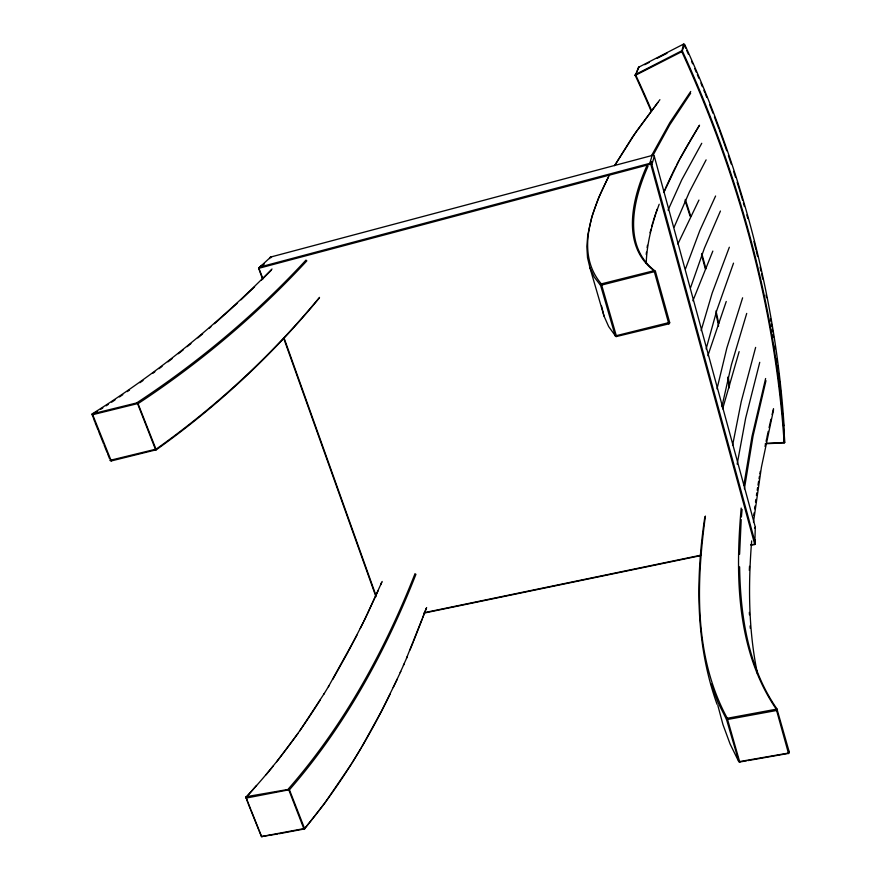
<?xml version="1.0" encoding="UTF-8"?>
<svg xmlns="http://www.w3.org/2000/svg" width="881" height="881" viewBox="0 0 881 881"><rect width="100%" height="100%" fill="white"/><g stroke="black" fill="none" stroke-linecap="round" stroke-linejoin="round"><path stroke-width="1.32" d="M755.248 542.806L651.874 164.56L650.596 163.536L754.797 544.535L755.292 527.069L654.308 156.333A3.194 2.599 -25.6 0 0 653.9 155.386L652.777 154.781A1.233 1.002 -25.6 0 0 652.347 154.825L649.749 163.359L259.873 267.031L258.761 267.967L262.868 278.572M755.006 544.293L755.072 539.987L755.05 544.227A1.487 1.057 72.7 0 1 754.863 544.392A1.938 1.388 62.1 0 1 754.621 544.491M739.6 554.259L741.207 519.614M765.27 443.749L784.442 442.912L783.594 425.556M646.213 263.441C646.83 243.112 652.193 223.234 659.186 204.249M749.324 570.425L749.511 566.318M705.406 516.079C696.265 583.431 693.799 656.565 727.166 718.07L739.732 761.999L746.625 760.832M787.911 749.973L789.332 752.275L788.539 753.563L776.205 709.062C736.373 650.619 735.217 576.064 741.185 508.062M751.658 540.912C748.134 585.237 748.387 630.289 757.517 673.976M741.406 517.004L742.099 509.394M753.475 522.114L761.404 467.282L773.573 409.665M646.225 254.477L646.478 252.164M744.401 488.79L753.046 436.062L765.974 380.669M753.718 515.616L754.07 512.907M754.588 508.833L754.94 506.112M743.839 485.244L752 436.403L765.622 378.511M755.48 502.082L755.854 499.45M756.427 495.496L756.801 492.853M647.117 247.594L647.458 245.325M704.855 516.828C695.494 579.213 695.483 644.319 717.068 704.36M737.166 464.144L745.667 418.101L759.752 362.311M757.197 490.254L757.594 487.7M758.001 485.145L758.607 481.301M732.574 445.423L741.24 401.582L755.634 347.4M759.026 478.79L759.444 476.335M759.874 473.868L760.292 471.412M721.88 406.813L731.384 364.844L746.714 313.416M716.991 388.884L726.858 347.962L742.617 297.811M784.619 442.46L765.897 443.352M765.027 446.447L765.556 443.903M766.085 441.359L766.613 438.815M766.877 437.549L768.243 431.36M769.058 427.648L770.996 419.213M638.483 67.43L636.809 71.658M706.11 348.964L716.782 310.42L733.521 263.144M772.108 414.499L773.518 408.63M258.772 267.956L261.569 265.368L258.629 268.353L651.367 163.976L650.707 163.514A2.004 1.31 48.6 0 0 650.376 163.414A2.368 1.652 53.9 0 0 650.057 163.359A2.544 1.828 57.8 0 0 649.76 163.37M722.629 408.85L739.137 351.629M701.111 330.595L712.145 293.164L729.336 247.231M650.035 232.793L650.982 229.148M651.61 226.714L652.986 221.946M651.874 164.56L654.308 156.333M707.85 355.704L726.241 301.478M651.015 163.69L651.676 161.487L651.081 163.734M682.29 51.351L681.332 51.021L635.377 74.544L635.08 75.491L682.081 51.516L684.427 44.435L683.502 44.127L638.538 67.297M690.616 287.536L704.448 248.079L720.438 211.022M683.502 44.127L681.74 51.704M653.328 220.757L655.398 214.259M685.517 268.804L699.789 230.646L715.592 196.011M655.838 212.993L657.16 209.182M692.884 300.795L712.839 251.085M426.228 608.264L422.66 617.955M426.646 607.626L406.504 658.184M422.208 619.167L413.696 640.961M674.163 227.1L689.416 191.893L706.11 159.879M415.942 574.28C385.426 652.05 344.614 726.528 289.508 789.695L246.162 798.087L245.711 797.503C273.683 767.582 298.395 734.688 320.199 700.021M415.05 573.619C384.435 651.345 343.568 725.779 288.417 788.88L304.11 829.406L324.781 803.12L351.497 763.838M668.04 210.163L681.751 179.823L701.75 143.284M409.951 650.046L413.244 642.073M663.889 192.366L679.185 160.188L699.151 125.73M663.778 192.245L665.221 188.853M648.02 166.212C633.714 198.533 621.832 244.973 654.473 270.555M382.178 581.449L367.355 613.903M380.614 584.797L381.627 582.451M677.852 244.037L698.952 200.064M403.399 665.309L407.297 656.653M400.15 672.577L404.115 663.977M647.359 164.703C632.448 197.443 620.334 245.182 654.065 270.687A1.156 1.09 -53.2 0 1 655.442 271.403L600.589 285.334L615.246 335.848A1.134 1.079 -40.7 0 0 616.568 336.498L668.877 323.845A1.145 1.068 -49.2 0 0 669.648 322.424L655.442 271.403M378.169 590.611L364.646 619.706L348.953 650.398M665.706 187.719L672.269 173.634M400.789 671.443L393.212 687.543M635.058 75.469L636.236 72.914M397.298 679.075L381.517 711.099L361.904 746.714M616.546 336.553L601.316 283.891C574.159 251.845 593.045 207.178 609.663 174.691M363.875 621.149L366.782 615.114M652.997 155.375L669.725 124.882L690.649 93.276M360.23 628.538L363.269 622.371M390.129 694.129C366.771 741.89 338.822 787.614 304.683 828.47L261.437 836.565L259.102 830.849M651.466 155.805L669.89 122.536L690.715 91.481M607.956 177.841L598.695 197.575L591.856 216.627L587.759 235.084L586.834 246.68L587.517 257.648L589.962 267.846L604.014 316.092L608.672 326.576L615.412 335.892L669.648 322.424M672.787 172.566L675.826 166.531M356.926 635.212L328.393 686.74M676.443 165.32L679.152 160.166M348.38 651.455L332.71 679.46M258.816 267.868L258.662 268.209A1.784 1.2 -14.5 0 0 258.706 268.375A2.147 1.454 -3.2 0 0 258.783 268.628A2.423 1.608 -0.8 0 0 258.871 268.87L262.637 279.31M679.692 159.142L686.266 147.248M755.05 544.216L750.612 544.854M614.619 165.661L632.646 136.731L659.902 99.696M686.927 146.103L688.92 142.667M615.191 164.637L636.368 131.467L657.821 102.548M689.581 141.522L699.536 125.179M361.287 747.76L352.191 762.737M323.889 694.151L328.987 685.704M324.263 693.49L299.573 731.164M297.998 733.399L276.59 761.955M277.9 833.955L261.613 836.543L246.03 797.547L256.547 785.434M638.516 67.947L638.857 67.044L635.642 75.281M668.833 323.889L654.065 270.687L601.316 283.891A1.145 1.101 -44.8 0 0 600.545 285.312L594.301 277.163L589.962 267.846M266.029 774.84L273.341 765.919M319.528 297.36C272.075 354.823 216.968 405.965 156.201 449.101L109.894 460.389L111.083 460.994L156.223 449.795L137.656 402.694L92.076 413.916L94.498 421.184M319.219 298.086C271.755 355.682 216.594 406.912 155.772 450.147L137.161 402.606C198.809 362.003 255.831 314.242 306.015 260.071M306.852 260.831C256.789 315.024 199.899 362.84 138.328 403.443L91.965 414.863M272.02 269.013C217.948 323.955 157.655 372.861 92.329 413.806L111.248 460.906M271.271 270.247L261.327 280.246M254.609 286.832L240.976 299.826M237.485 303.064L214.49 323.712M262.45 265.699L264.322 263.97M259.873 267.031L270.742 257.021L652.447 155.397M209.138 328.338L210.922 326.796M197.84 337.908L202.63 333.877M187.146 346.685L190.913 343.612M183.281 349.801L178.325 353.755M167.974 361.86L172.169 358.589M158.998 368.699L162.06 366.386M152.765 373.357L154.88 371.782M139.903 382.706L143.019 380.504M119.464 396.946L122.8 394.666M127.238 391.616L129.463 390.096M106.116 405.833L108.341 404.357M111.678 402.154L115.015 399.941M94.135 413.475L97.395 411.405M100.654 409.335L102.824 407.947M644.716 64.709L649.154 62.43M656.951 58.432L666.994 53.278M754.521 528.005L755.27 527.488A2.962 1.046 -9.5 0 0 755.292 527.069M739.908 762.021L738.752 761.636L730.063 743.905L722.96 724.589L717.817 705.351M684.405 44.424L684.063 44.546A1072.32 860.01 44.6 0 1 685.66 48.169M424.532 612.614L700.802 555.206M423.728 613.165L700.274 555.724M751.372 545.108L754.059 544.546A2.379 1.619 51.6 0 0 754.334 544.524A2.214 1.575 59 0 0 754.621 544.502M279.211 833.723L304.727 828.9L289.21 789.255L245.876 796.765L247.869 802.877M747.969 760.589L788.561 753.398M262.208 836.763L261.591 836.51M95.016 422.451L98.055 430.027M98.562 431.283L103.606 443.837M104.101 445.092L107.119 452.592M107.625 453.836L109.618 458.814M248.299 803.957L250.457 809.32M250.887 810.388L258.596 829.572M711.132 683.953L718.015 702.476L726.451 719.292L738.917 761.68L788.341 753.09L789.288 752.165L776.976 709.073L726.671 718.4L726.451 719.292L727.409 719.513L776.469 710.504L777.438 709.601C748.31 668.205 740.392 616.359 739.611 566.835M284.145 338.183L376 595.567M283.902 338.888L375.945 596.712M601.525 305.971L604.014 316.092M750.127 625.917L750.315 628.417M749.346 612.394L749.467 614.839M783.672 435.677L783.936 442.042M684.614 44.358A1073.377 860.792 44.6 0 1 784.079 425.721M682.478 51.263A1101.9 877.476 44.4 0 1 784.806 442.449M681.795 51.671A1101.624 877.157 44.4 0 1 784.145 442.736M635.807 75.204A1071.274 848.59 44.2 0 1 651.665 110.786M685.275 199.414A1071.274 848.59 44.2 0 1 690.715 216.197M701.761 253.475A1071.274 848.59 44.2 0 1 705.901 268.837M716.011 310.883A1071.274 848.59 44.2 0 1 718.709 323.58M728.202 376.639A1071.274 848.59 44.2 0 1 729.501 385.449M635.223 75.392A1070.206 847.819 44.2 0 1 651.048 110.907M685.055 200.703A1070.206 847.819 44.2 0 1 690.076 216.186M701.485 254.741A1070.206 847.819 44.2 0 1 705.274 268.815M715.934 313.405A1070.206 847.819 44.2 0 1 718.588 326.091M727.75 377.828A1070.206 847.819 44.2 0 1 729.215 387.871M686.751 50.558A1072.32 860.01 44.6 0 1 688.369 54.159M691.574 61.373A1072.32 860.01 44.6 0 1 692.631 63.773M694.735 68.586A1072.32 860.01 44.6 0 1 696.287 72.198M697.323 74.61A1072.32 860.01 44.6 0 1 698.853 78.222M700.88 83.045A1072.32 860.01 44.6 0 1 702.388 86.668M703.875 90.291A1072.32 860.01 44.6 0 1 704.866 92.703M705.351 93.915A1072.32 860.01 44.6 0 1 706.815 97.538M709.701 104.784A1072.32 860.01 44.6 0 1 713.004 113.253M714.403 116.887A1072.32 860.01 44.6 0 1 718.94 128.989M719.392 130.201A1072.32 860.01 44.6 0 1 723.334 141.103M723.764 142.315A1072.32 860.01 44.6 0 1 726.737 150.794M728.4 155.64A1072.32 860.01 44.6 0 1 731.263 164.119M733.653 171.388A1072.32 860.01 44.6 0 1 735.591 177.444M737.133 182.29A1072.32 860.01 44.6 0 1 739.379 189.547M739.754 190.759A1072.32 860.01 44.6 0 1 742.65 200.439M743.366 202.85A1072.32 860.01 44.6 0 1 744.423 206.473M746.824 214.931A1072.32 860.01 44.6 0 1 747.837 218.554M753.905 241.438A1072.32 860.01 44.6 0 1 756.008 249.852M756.327 251.184A1072.32 860.01 44.6 0 1 757.616 256.514M760.094 267.174A1072.32 860.01 44.6 0 1 760.997 271.161M761.591 273.815A1072.32 860.01 44.6 0 1 762.748 279.123M766.041 295.014A1072.32 860.01 44.6 0 1 766.569 297.657M770.49 318.713A1072.32 860.01 44.6 0 1 770.952 321.345M771.404 323.966A1072.32 860.01 44.6 0 1 771.844 326.587M772.274 329.197A1072.32 860.01 44.6 0 1 772.703 331.818M773.122 334.428A1072.32 860.01 44.6 0 1 773.54 337.038M774.928 346.156A1072.32 860.01 44.6 0 1 775.313 348.766M776.756 359.14A1072.32 860.01 44.6 0 1 777.108 361.728M777.604 365.604A1072.32 860.01 44.6 0 1 777.934 368.192M778.562 373.346A1072.32 860.01 44.6 0 1 778.87 375.912M779.465 381.055A1072.32 860.01 44.6 0 1 779.751 383.62M780.291 388.741A1072.32 860.01 44.6 0 1 780.555 391.296M781.183 397.683A1072.32 860.01 44.6 0 1 781.425 400.227M782.097 407.848A1072.32 860.01 44.6 0 1 782.306 410.381M782.989 419.224A1072.32 860.01 44.6 0 1 783.341 424.268M269.74 258.629A1.619 1.465 44 0 1 270.742 257.021A1.608 0.562 74 0 1 271.491 257.571"/></g></svg>
